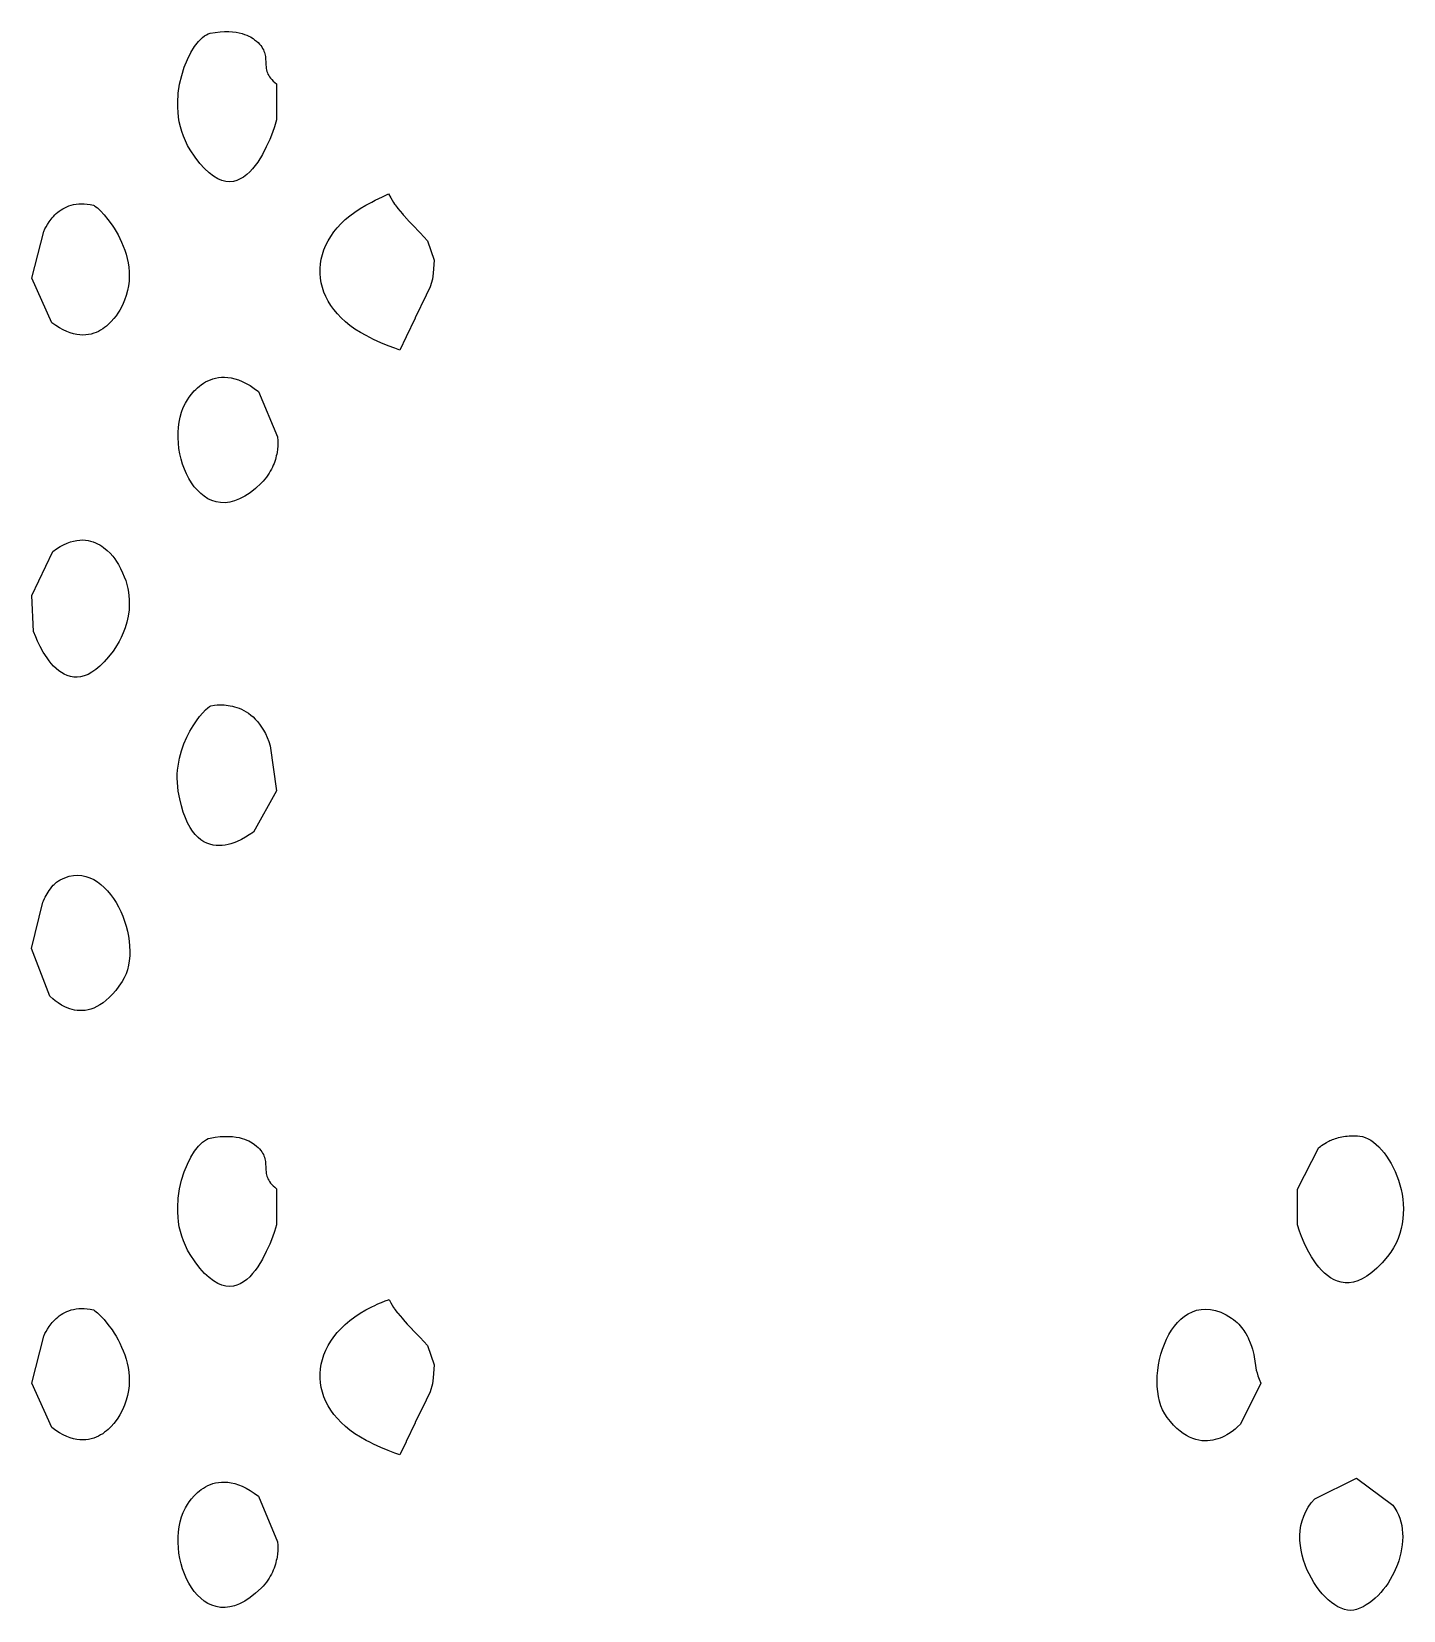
# Model space of a CAD drawing. Header units: millimetres. Extents: x 73 to 173, y -160 to -92.
# Drawn here: x 151.084 to 152.776, y -138.327 to -136.379 of the extents above; entities that cross this region are included whole.
import ezdxf

# ---------------------------------------------------------------- set-up
doc = ezdxf.new("R2010")
doc.units = ezdxf.units.MM
doc.layers.add('F.Silkscreen', color=41, linetype='CONTINUOUS', true_color=0xf2eda1)

msp = doc.modelspace()

# ---------------------------------------------------------------- linework, layer by layer
at = {"layer": 'F.Silkscreen', "linetype": 'CONTINUOUS'}
for p, q in [((151.289394, -136.391144), (151.294282, -136.386237)), ((151.294282, -136.386237), (151.296716, -136.384341)), ((151.296716, -136.384341), (151.299112, -136.382834)), ((151.299112, -136.382834), (151.301471, -136.381738)), ((151.301471, -136.381738), (151.303768, -136.381066)), ((151.303768, -136.381066), (151.310172, -136.379977)), ((151.310172, -136.379977), (151.316138, -136.379294)), ((151.316138, -136.379294), (151.321679, -136.378985)), ((151.321679, -136.378985), (151.326785, -136.378992)), ((151.326785, -136.378992), (151.331478, -136.37928)), ((151.331478, -136.37928), (151.33577, -136.37981)), ((151.33577, -136.37981), (151.339664, -136.380528)), ((151.339664, -136.380528), (151.343179, -136.381415)), ((151.343179, -136.381415), (151.346319, -136.382411)), ((151.346319, -136.382411), (151.349095, -136.383478)), ((151.349095, -136.383478), (151.351516, -136.384572)), ((151.351516, -136.384572), (151.353597, -136.385659)), ((151.353597, -136.385659), (151.356765, -136.38761)), ((151.275706, -136.413372), (151.27998, -136.404847)), ((151.27998, -136.404847), (151.284589, -136.397392)), ((151.284589, -136.397392), (151.289394, -136.391144)), ((151.356765, -136.38761), (151.358673, -136.388997)), ((151.358673, -136.388997), (151.360947, -136.390832)), ((151.360947, -136.390832), (151.362942, -136.392644)), ((151.362942, -136.392644), (151.364688, -136.394433)), ((151.364688, -136.394433), (151.366199, -136.396206)), ((151.366199, -136.396206), (151.367486, -136.397955)), ((151.367486, -136.397955), (151.368571, -136.399693)), ((151.368571, -136.399693), (151.369479, -136.401412)), ((151.369479, -136.401412), (151.370213, -136.403127)), ((151.370213, -136.403127), (151.370806, -136.40482)), ((151.370806, -136.40482), (151.371269, -136.4065)), ((151.371269, -136.4065), (151.371625, -136.408179)), ((151.268666, -136.433013), (151.271893, -136.422801)), ((151.271893, -136.422801), (151.275706, -136.413372)), ((151.371625, -136.408179), (151.371883, -136.409848)), ((151.371883, -136.409848), (151.372209, -136.41316)), ((151.372209, -136.41316), (151.37237, -136.416467)), ((151.37237, -136.416467), (151.372532, -136.419747)), ((151.372532, -136.419747), (151.372835, -136.423055)), ((151.372835, -136.423055), (151.373083, -136.424717)), ((151.373083, -136.424717), (151.373424, -136.426378)), ((151.373424, -136.426378), (151.373869, -136.42805)), ((151.264477, -136.455145), (151.26615, -136.443842)), ((151.26615, -136.443842), (151.268666, -136.433013)), ((151.373869, -136.42805), (151.374439, -136.429719)), ((151.374439, -136.429719), (151.375157, -136.431414)), ((151.375157, -136.431414), (151.376028, -136.433114)), ((151.376028, -136.433114), (151.37709, -136.434819)), ((151.37709, -136.434819), (151.378337, -136.436553)), ((151.378337, -136.436553), (151.379809, -136.438293)), ((151.379809, -136.438293), (151.381517, -136.440053)), ((151.381517, -136.440053), (151.383474, -136.441832)), ((151.383474, -136.441832), (151.385697, -136.443628)), ((151.385697, -136.443628), (151.385755, -136.488077)), ((151.263772, -136.466788), (151.264477, -136.455145)), ((151.263823, -136.472686), (151.263772, -136.466788)), ((151.264166, -136.478625), (151.263823, -136.472686)), ((151.264811, -136.484562), (151.264166, -136.478625)), ((151.265781, -136.490495), (151.264811, -136.484562)), ((151.267096, -136.496407), (151.265781, -136.490495)), ((151.268757, -136.502268), (151.267096, -136.496407)), ((151.270794, -136.508073), (151.268757, -136.502268)), ((151.380584, -136.503504), (151.377244, -136.511953)), ((151.383125, -136.496359), (151.380584, -136.503504)), ((151.385755, -136.488077), (151.383125, -136.496359)), ((151.273213, -136.513795), (151.270794, -136.508073)), ((151.276035, -136.519417), (151.273213, -136.513795)), ((151.279272, -136.524933), (151.276035, -136.519417)), ((151.373103, -136.521194), (151.368186, -136.530694)), ((151.377244, -136.511953), (151.373103, -136.521194)), ((151.285323, -136.533913), (151.279272, -136.524933)), ((151.291211, -136.541587), (151.285323, -136.533913)), ((151.296951, -136.548017), (151.291211, -136.541587)), ((151.362507, -136.539916), (151.359393, -136.544274)), ((151.368186, -136.530694), (151.362507, -136.539916)), ((151.302516, -136.553274), (151.296951, -136.548017)), ((151.307925, -136.557424), (151.302516, -136.553274)), ((151.313159, -136.560528), (151.307925, -136.557424)), ((151.318241, -136.562639), (151.313159, -136.560528)), ((151.323138, -136.563846), (151.318241, -136.562639)), ((151.336813, -136.562618), (151.332434, -136.563769)), ((151.341026, -136.560816), (151.336813, -136.562618)), ((151.34506, -136.558421), (151.341026, -136.560816)), ((151.348917, -136.555506), (151.34506, -136.558421)), ((151.352587, -136.552128), (151.348917, -136.555506)), ((151.356081, -136.548366), (151.352587, -136.552128)), ((151.359393, -136.544274), (151.356081, -136.548366)), ((151.32787, -136.564194), (151.323138, -136.563846)), ((151.332434, -136.563769), (151.32787, -136.564194)), ((151.516249, -136.582919), (151.523994, -136.579112)), ((151.523994, -136.579112), (151.526488, -136.58433)), ((151.115735, -136.602006), (151.117728, -136.600444)), ((151.117728, -136.600444), (151.119856, -136.598958)), ((151.119856, -136.598958), (151.122107, -136.597574)), ((151.122107, -136.597574), (151.124477, -136.596277)), ((151.124477, -136.596277), (151.12699, -136.595115)), ((151.12699, -136.595115), (151.129635, -136.594076)), ((151.129635, -136.594076), (151.132417, -136.593186)), ((151.132417, -136.593186), (151.135342, -136.59246)), ((151.135342, -136.59246), (151.138403, -136.591926)), ((151.138403, -136.591926), (151.141618, -136.591571)), ((151.141618, -136.591571), (151.144963, -136.59143)), ((151.144963, -136.59143), (151.148468, -136.591508)), ((151.148468, -136.591508), (151.152129, -136.591825)), ((151.152129, -136.591825), (151.155935, -136.592394)), ((151.155935, -136.592394), (151.1599, -136.593236)), ((151.1599, -136.593236), (151.160666, -136.593555)), ((151.160666, -136.593555), (151.161726, -136.594232)), ((151.161726, -136.594232), (151.164655, -136.596602)), ((151.164655, -136.596602), (151.168446, -136.600233)), ((151.168446, -136.600233), (151.17289, -136.605055)), ((151.476073, -136.606255), (151.482167, -136.60168)), ((151.482167, -136.60168), (151.488739, -136.597317)), ((151.488739, -136.597317), (151.495763, -136.593186)), ((151.495763, -136.593186), (151.503273, -136.589291)), ((151.503273, -136.589291), (151.507523, -136.587208)), ((151.507523, -136.587208), (151.516249, -136.582919)), ((151.526488, -136.58433), (151.529907, -136.590022)), ((151.529907, -136.590022), (151.531371, -136.592006)), ((151.531371, -136.592006), (151.531842, -136.59263)), ((151.531842, -136.59263), (151.534593, -136.596191)), ((151.534593, -136.596191), (151.535315, -136.597095)), ((151.535315, -136.597095), (151.540939, -136.603913)), ((151.100043, -136.622373), (151.101322, -136.619879)), ((151.101322, -136.619879), (151.102977, -136.616972)), ((151.102977, -136.616972), (151.105042, -136.613773)), ((151.105042, -136.613773), (151.107535, -136.610411)), ((151.107535, -136.610411), (151.108941, -136.608699)), ((151.108941, -136.608699), (151.110468, -136.606982)), ((151.110468, -136.606982), (151.112107, -136.605283)), ((151.112107, -136.605283), (151.113861, -136.60363)), ((151.113861, -136.60363), (151.115735, -136.602006)), ((151.17289, -136.605055), (151.177737, -136.610967)), ((151.177737, -136.610967), (151.182775, -136.617881)), ((151.182775, -136.617881), (151.185282, -136.62168)), ((151.456352, -136.626282), (151.460576, -136.621044)), ((151.460576, -136.621044), (151.46527, -136.615945)), ((151.46527, -136.615945), (151.470432, -136.611011)), ((151.470432, -136.611011), (151.476073, -136.606255)), ((151.540939, -136.603913), (151.541807, -136.604925)), ((151.541807, -136.604925), (151.547061, -136.610824)), ((151.547061, -136.610824), (151.547741, -136.611564)), ((151.547741, -136.611564), (151.552877, -136.616998)), ((151.552877, -136.616998), (151.553261, -136.617399)), ((151.553261, -136.617399), (151.562844, -136.627242)), ((151.083803, -136.683448), (151.098564, -136.625658)), ((151.098564, -136.625658), (151.100043, -136.622373)), ((151.185282, -136.62168), (151.187757, -136.625708)), ((151.187757, -136.625708), (151.190158, -136.629929)), ((151.190158, -136.629929), (151.192462, -136.634363)), ((151.192462, -136.634363), (151.194641, -136.638973)), ((151.194641, -136.638973), (151.196647, -136.643749)), ((151.446479, -136.64272), (151.449299, -136.637133)), ((151.449299, -136.637133), (151.452593, -136.631658)), ((151.452593, -136.631658), (151.456352, -136.626282)), ((151.562844, -136.627242), (151.572062, -136.637261)), ((151.572062, -136.637261), (151.580223, -136.661097)), ((151.196647, -136.643749), (151.198481, -136.648694)), ((151.198481, -136.648694), (151.200103, -136.653787)), ((151.200103, -136.653787), (151.201487, -136.65902)), ((151.201487, -136.65902), (151.202586, -136.664388)), ((151.439903, -136.665677), (151.440846, -136.659877)), ((151.440846, -136.659877), (151.442253, -136.654103)), ((151.442253, -136.654103), (151.444131, -136.648374)), ((151.444131, -136.648374), (151.446479, -136.64272)), ((151.202586, -136.664388), (151.20339, -136.66986)), ((151.20339, -136.66986), (151.203866, -136.675445)), ((151.203866, -136.675445), (151.203988, -136.681119)), ((151.439436, -136.671511), (151.439903, -136.665677)), ((151.43944, -136.677347), (151.439436, -136.671511)), ((151.439908, -136.683164), (151.43944, -136.677347)), ((151.57888, -136.677031), (151.578053, -136.684398)), ((151.580223, -136.661097), (151.57888, -136.677031)), ((151.108634, -136.738314), (151.083803, -136.683448)), ((151.201904, -136.698621), (151.200306, -136.70456)), ((151.20303, -136.69272), (151.201904, -136.698621)), ((151.20372, -136.686891), (151.20303, -136.69272)), ((151.203988, -136.681119), (151.20372, -136.686891)), ((151.44086, -136.688936), (151.439908, -136.683164)), ((151.442281, -136.694674), (151.44086, -136.688936)), ((151.444164, -136.700359), (151.442281, -136.694674)), ((151.575305, -136.694022), (151.570385, -136.704349)), ((151.578053, -136.684398), (151.575305, -136.694022)), ((151.195571, -136.716562), (151.19237, -136.722592)), ((151.198194, -136.710545), (151.195571, -136.716562)), ((151.200306, -136.70456), (151.198194, -136.710545)), ((151.446528, -136.705949), (151.444164, -136.700359)), ((151.449356, -136.711454), (151.446528, -136.705949)), ((151.452666, -136.716848), (151.449356, -136.711454)), ((151.45645, -136.722112), (151.452666, -136.716848)), ((151.570385, -136.704349), (151.556759, -136.73222)), ((151.181896, -136.736792), (151.178071, -136.74055)), ((151.185151, -136.733076), (151.181896, -136.736792)), ((151.187831, -136.729617), (151.185151, -136.733076)), ((151.18992, -136.726578), (151.187831, -136.729617)), ((151.19237, -136.722592), (151.18992, -136.726578)), ((151.460705, -136.727238), (151.45645, -136.722112)), ((151.465428, -136.732214), (151.460705, -136.727238)), ((151.470623, -136.737005), (151.465428, -136.732214)), ((151.4763, -136.741616), (151.470623, -136.737005)), ((151.556548, -136.732659), (151.545659, -136.755442)), ((151.556759, -136.73222), (151.556548, -136.732659)), ((151.113429, -136.741753), (151.108634, -136.738314)), ((151.118089, -136.744698), (151.113429, -136.741753)), ((151.122614, -136.747174), (151.118089, -136.744698)), ((151.126996, -136.749207), (151.122614, -136.747174)), ((151.131234, -136.750811), (151.126996, -136.749207)), ((151.135342, -136.752014), (151.131234, -136.750811)), ((151.139306, -136.752843), (151.135342, -136.752014)), ((151.143133, -136.753321), (151.139306, -136.752843)), ((151.146822, -136.753478), (151.143133, -136.753321)), ((151.15037, -136.753328), (151.146822, -136.753478)), ((151.153772, -136.752904), (151.15037, -136.753328)), ((151.157036, -136.752223), (151.153772, -136.752904)), ((151.160165, -136.751311), (151.157036, -136.752223)), ((151.163152, -136.7502), (151.160165, -136.751311)), ((151.165985, -136.748905), (151.163152, -136.7502)), ((151.168685, -136.747447), (151.165985, -136.748905)), ((151.171246, -136.745867), (151.168685, -136.747447)), ((151.173663, -136.744171), (151.171246, -136.745867)), ((151.175931, -136.742393), (151.173663, -136.744171)), ((151.178071, -136.74055), (151.175931, -136.742393)), ((151.48245, -136.746011), (151.4763, -136.741616)), ((151.489075, -136.750197), (151.48245, -136.746011)), ((151.496169, -136.754133), (151.489075, -136.750197)), ((151.500833, -136.756518), (151.496169, -136.754133)), ((151.505451, -136.75877), (151.500833, -136.756518)), ((151.545594, -136.755577), (151.537902, -136.771955)), ((151.545659, -136.755442), (151.545594, -136.755577)), ((151.514498, -136.762901), (151.505451, -136.75877)), ((151.523267, -136.766569), (151.514498, -136.762901)), ((151.531706, -136.769794), (151.523267, -136.766569)), ((151.537902, -136.771955), (151.531706, -136.769794)), ((151.290473, -136.816562), (151.292871, -136.814707)), ((151.292871, -136.814707), (151.295431, -136.812955)), ((151.295431, -136.812955), (151.298137, -136.811319)), ((151.298137, -136.811319), (151.301018, -136.809831)), ((151.301018, -136.809831), (151.304047, -136.808525)), ((151.304047, -136.808525), (151.307237, -136.807418)), ((151.307237, -136.807418), (151.31059, -136.806538)), ((151.31059, -136.806538), (151.314101, -136.805899)), ((151.314101, -136.805899), (151.317774, -136.80554)), ((151.317774, -136.80554), (151.321614, -136.805498)), ((151.321614, -136.805498), (151.325608, -136.80578)), ((151.325608, -136.80578), (151.329777, -136.80642)), ((151.329777, -136.80642), (151.334106, -136.807449)), ((151.334106, -136.807449), (151.338595, -136.808876)), ((151.338595, -136.808876), (151.343253, -136.810743)), ((151.343253, -136.810743), (151.348074, -136.813062)), ((151.348074, -136.813062), (151.353066, -136.815884)), ((151.353066, -136.815884), (151.358227, -136.819213)), ((151.27334, -136.837535), (151.275863, -136.833254)), ((151.275863, -136.833254), (151.278038, -136.830024)), ((151.278038, -136.830024), (151.280821, -136.826351)), ((151.280821, -136.826351), (151.284218, -136.822432)), ((151.284218, -136.822432), (151.286143, -136.820447)), ((151.286143, -136.820447), (151.288228, -136.818477)), ((151.288228, -136.818477), (151.290473, -136.816562)), ((151.358227, -136.819213), (151.363551, -136.82307)), ((151.363551, -136.82307), (151.38682, -136.879165)), ((151.265502, -136.860748), (151.266782, -136.854557)), ((151.266782, -136.854557), (151.268512, -136.848593)), ((151.268512, -136.848593), (151.270697, -136.842903)), ((151.270697, -136.842903), (151.27334, -136.837535)), ((151.264178, -136.880203), (151.264202, -136.873616)), ((151.264202, -136.873616), (151.264648, -136.867115)), ((151.264648, -136.867115), (151.265502, -136.860748)), ((151.264557, -136.886828), (151.264178, -136.880203)), ((151.265318, -136.89346), (151.264557, -136.886828)), ((151.266456, -136.900022), (151.265318, -136.89346)), ((151.38682, -136.879165), (151.386989, -136.880585)), ((151.387139, -136.890553), (151.386833, -136.894205)), ((151.386989, -136.880585), (151.387133, -136.88227)), ((151.387133, -136.88227), (151.387245, -136.884529)), ((151.387258, -136.887306), (151.387139, -136.890553)), ((151.387245, -136.884529), (151.387258, -136.887306)), ((151.267976, -136.906485), (151.266456, -136.900022)), ((151.269842, -136.9128), (151.267976, -136.906485)), ((151.272065, -136.918928), (151.269842, -136.9128)), ((151.382624, -136.911772), (151.381663, -136.914189)), ((151.383483, -136.909387), (151.382624, -136.911772)), ((151.384229, -136.907042), (151.383483, -136.909387)), ((151.384871, -136.904747), (151.384229, -136.907042)), ((151.385427, -136.902508), (151.384871, -136.904747)), ((151.385884, -136.900322), (151.385427, -136.902508)), ((151.386272, -136.898205), (151.385884, -136.900322)), ((151.386833, -136.894205), (151.386272, -136.898205)), ((151.274614, -136.924808), (151.272065, -136.918928)), ((151.2775, -136.930399), (151.274614, -136.924808)), ((151.280716, -136.935666), (151.2775, -136.930399)), ((151.371188, -136.931441), (151.369086, -136.933867)), ((151.373137, -136.928992), (151.371188, -136.931441)), ((151.374906, -136.92652), (151.373137, -136.928992)), ((151.376534, -136.924039), (151.374906, -136.92652)), ((151.378016, -136.921562), (151.376534, -136.924039)), ((151.379363, -136.919098), (151.378016, -136.921562)), ((151.380581, -136.916631), (151.379363, -136.919098)), ((151.381663, -136.914189), (151.380581, -136.916631)), ((151.284222, -136.940549), (151.280716, -136.935666)), ((151.288029, -136.944994), (151.284222, -136.940549)), ((151.292129, -136.948983), (151.288029, -136.944994)), ((151.296495, -136.952439), (151.292129, -136.948983)), ((151.301141, -136.955325), (151.296495, -136.952439)), ((151.346608, -136.952392), (151.340201, -136.955724)), ((151.353179, -136.948067), (151.346608, -136.952392)), ((151.359917, -136.942709), (151.353179, -136.948067)), ((151.366813, -136.936272), (151.359917, -136.942709)), ((151.369086, -136.933867), (151.366813, -136.936272)), ((151.306035, -136.9576), (151.301141, -136.955325)), ((151.311172, -136.959212), (151.306035, -136.9576)), ((151.31656, -136.96011), (151.311172, -136.959212)), ((151.322153, -136.960274), (151.31656, -136.96011)), ((151.327968, -136.959619), (151.322153, -136.960274)), ((151.333996, -136.958114), (151.327968, -136.959619)), ((151.340201, -136.955724), (151.333996, -136.958114)), ((151.123077, -137.012123), (151.127313, -137.010215)), ((151.127313, -137.010215), (151.131401, -137.008717)), ((151.131401, -137.008717), (151.13537, -137.0076)), ((151.13537, -137.0076), (151.139206, -137.00685)), ((151.139206, -137.00685), (151.142889, -137.00642)), ((151.142889, -137.00642), (151.14646, -137.006307)), ((151.14646, -137.006307), (151.149882, -137.00649)), ((151.149882, -137.00649), (151.153179, -137.006946)), ((151.153179, -137.006946), (151.156339, -137.007631)), ((151.156339, -137.007631), (151.159368, -137.008546)), ((151.159368, -137.008546), (151.162255, -137.009646)), ((151.162255, -137.009646), (151.165001, -137.010927)), ((151.165001, -137.010927), (151.167624, -137.012351)), ((151.084002, -137.074726), (151.109609, -137.0205)), ((151.109609, -137.0205), (151.11423, -137.017227)), ((151.11423, -137.017227), (151.118728, -137.014445)), ((151.118728, -137.014445), (151.123077, -137.012123)), ((151.167624, -137.012351), (151.170109, -137.013902)), ((151.170109, -137.013902), (151.172436, -137.015565)), ((151.172436, -137.015565), (151.176723, -137.019092)), ((151.176723, -137.019092), (151.180436, -137.022753)), ((151.180436, -137.022753), (151.183598, -137.026368)), ((151.183598, -137.026368), (151.186202, -137.029737)), ((151.186202, -137.029737), (151.188236, -137.032686)), ((151.188236, -137.032686), (151.190615, -137.036557)), ((151.190615, -137.036557), (151.193397, -137.041635)), ((151.193397, -137.041635), (151.195807, -137.046653)), ((151.195807, -137.046653), (151.197878, -137.051606)), ((151.197878, -137.051606), (151.199614, -137.056492)), ((151.199614, -137.056492), (151.201042, -137.061304)), ((151.201042, -137.061304), (151.202173, -137.066036)), ((151.202173, -137.066036), (151.203027, -137.070693)), ((151.086043, -137.119326), (151.084002, -137.074726)), ((151.203027, -137.070693), (151.203619, -137.075247)), ((151.203619, -137.075247), (151.203965, -137.079721)), ((151.204093, -137.084081), (151.203727, -137.092488)), ((151.203965, -137.079721), (151.204093, -137.084081)), ((151.201042, -137.107833), (151.198985, -137.114693)), ((151.202667, -137.100419), (151.201042, -137.107833)), ((151.203727, -137.092488), (151.202667, -137.100419)), ((151.088605, -137.125878), (151.086043, -137.119326)), ((151.091008, -137.131353), (151.088605, -137.125878)), ((151.19412, -137.126573), (151.191595, -137.131507)), ((151.19663, -137.12096), (151.19412, -137.126573)), ((151.198985, -137.114693), (151.19663, -137.12096)), ((151.094143, -137.137758), (151.091008, -137.131353)), ((151.097992, -137.14471), (151.094143, -137.137758)), ((151.102558, -137.151814), (151.097992, -137.14471)), ((151.184, -137.143476), (151.178496, -137.150606)), ((151.187026, -137.13913), (151.184, -137.143476)), ((151.191595, -137.131507), (151.187026, -137.13913)), ((151.105104, -137.155288), (151.102558, -137.151814)), ((151.107817, -137.158655), (151.105104, -137.155288)), ((151.110696, -137.161854), (151.107817, -137.158655)), ((151.113754, -137.164847), (151.110696, -137.161854)), ((151.116964, -137.167572), (151.113754, -137.164847)), ((151.162834, -137.166184), (151.157898, -137.169596)), ((151.167913, -137.161911), (151.162834, -137.166184)), ((151.173132, -137.156737), (151.167913, -137.161911)), ((151.178496, -137.150606), (151.173132, -137.156737)), ((151.12035, -137.169995), (151.116964, -137.167572)), ((151.123891, -137.172048), (151.12035, -137.169995)), ((151.127601, -137.173698), (151.123891, -137.172048)), ((151.131465, -137.174887), (151.127601, -137.173698)), ((151.135487, -137.17557), (151.131465, -137.174887)), ((151.139669, -137.175696), (151.135487, -137.17557)), ((151.143996, -137.175201), (151.139669, -137.175696)), ((151.148486, -137.174057), (151.143996, -137.175201)), ((151.153122, -137.172209), (151.148486, -137.174057)), ((151.157898, -137.169596), (151.153122, -137.172209)), ((151.286895, -137.229503), (151.290854, -137.224196)), ((151.290854, -137.224196), (151.294607, -137.219705)), ((151.294607, -137.219705), (151.297992, -137.216078)), ((151.297992, -137.216078), (151.300904, -137.213369)), ((151.300904, -137.213369), (151.303196, -137.21163)), ((151.303196, -137.21163), (151.304738, -137.210898)), ((151.304738, -137.210898), (151.309085, -137.210224)), ((151.309085, -137.210224), (151.31243, -137.2099)), ((151.31243, -137.2099), (151.316412, -137.209743)), ((151.316412, -137.209743), (151.320946, -137.209841)), ((151.320946, -137.209841), (151.325923, -137.210327)), ((151.325923, -137.210327), (151.328539, -137.210744)), ((151.328539, -137.210744), (151.33124, -137.211298)), ((151.33124, -137.211298), (151.333996, -137.211999)), ((151.333996, -137.211999), (151.336803, -137.212866)), ((151.336803, -137.212866), (151.339634, -137.213918)), ((151.339634, -137.213918), (151.342501, -137.215145)), ((151.342501, -137.215145), (151.345365, -137.216581)), ((151.345365, -137.216581), (151.348235, -137.218243)), ((151.348235, -137.218243), (151.351095, -137.220132)), ((151.351095, -137.220132), (151.353918, -137.222272)), ((151.353918, -137.222272), (151.356709, -137.22467)), ((151.356709, -137.22467), (151.359437, -137.22734)), ((151.27503, -137.249803), (151.27884, -137.242362)), ((151.27884, -137.242362), (151.282843, -137.23558)), ((151.282843, -137.23558), (151.286895, -137.229503)), ((151.359437, -137.22734), (151.362111, -137.230299)), ((151.362111, -137.230299), (151.3647, -137.233549)), ((151.3647, -137.233549), (151.367201, -137.237122)), ((151.367201, -137.237122), (151.369598, -137.241036)), ((151.369598, -137.241036), (151.371876, -137.245282)), ((151.26845, -137.26648), (151.271518, -137.257863)), ((151.271518, -137.257863), (151.27503, -137.249803)), ((151.371876, -137.245282), (151.374031, -137.249891)), ((151.374031, -137.249891), (151.376057, -137.254867)), ((151.376057, -137.254867), (151.377909, -137.260219)), ((151.377909, -137.260219), (151.385599, -137.315623)), ((151.264212, -137.28519), (151.265006, -137.280341)), ((151.265006, -137.280341), (151.265983, -137.275605)), ((151.265983, -137.275605), (151.26845, -137.26648)), ((151.263202, -137.300331), (151.26329, -137.295188)), ((151.263352, -137.305549), (151.263202, -137.300331)), ((151.26329, -137.295188), (151.263636, -137.290143)), ((151.263636, -137.290143), (151.264212, -137.28519)), ((151.263791, -137.310839), (151.263352, -137.305549)), ((151.264516, -137.316201), (151.263791, -137.310839)), ((151.266321, -137.325762), (151.264516, -137.316201)), ((151.385599, -137.315623), (151.357129, -137.366639)), ((151.268385, -137.334423), (151.266321, -137.325762)), ((151.270709, -137.342237), (151.268385, -137.334423)), ((151.273269, -137.349232), (151.270709, -137.342237)), ((151.276054, -137.35546), (151.273269, -137.349232)), ((151.27902, -137.360939), (151.276054, -137.35546)), ((151.282162, -137.365712), (151.27902, -137.360939)), ((151.285455, -137.36984), (151.282162, -137.365712)), ((151.288897, -137.373331), (151.285455, -137.36984)), ((151.292432, -137.376232), (151.288897, -137.373331)), ((151.296071, -137.37858), (151.292432, -137.376232)), ((151.299774, -137.380414), (151.296071, -137.37858)), ((151.303537, -137.381777), (151.299774, -137.380414)), ((151.32951, -137.381066), (151.325971, -137.381993)), ((151.332921, -137.379952), (151.32951, -137.381066)), ((151.336208, -137.378694), (151.332921, -137.379952)), ((151.342294, -137.375917), (151.336208, -137.378694)), ((151.347585, -137.373015), (151.342294, -137.375917)), ((151.351939, -137.370309), (151.347585, -137.373015)), ((151.357129, -137.366639), (151.351939, -137.370309)), ((151.307322, -137.382686), (151.303537, -137.381777)), ((151.311115, -137.383202), (151.307322, -137.382686)), ((151.314894, -137.383362), (151.311115, -137.383202)), ((151.318652, -137.383186), (151.314894, -137.383362)), ((151.322345, -137.38271), (151.318652, -137.383186)), ((151.325971, -137.381993), (151.322345, -137.38271)), ((151.135225, -137.420295), (151.140484, -137.420011)), ((151.140484, -137.420011), (151.145611, -137.420419)), ((151.103831, -137.440896), (151.105257, -137.438741)), ((151.105257, -137.438741), (151.106813, -137.436575)), ((151.106813, -137.436575), (151.108498, -137.434445)), ((151.108498, -137.434445), (151.110318, -137.432386)), ((151.110318, -137.432386), (151.111278, -137.431389)), ((151.111278, -137.431389), (151.112269, -137.430426)), ((151.112269, -137.430426), (151.113282, -137.429499)), ((151.113282, -137.429499), (151.11433, -137.428615)), ((151.11433, -137.428615), (151.115421, -137.427776)), ((151.115421, -137.427776), (151.116543, -137.426993)), ((151.116543, -137.426993), (151.117686, -137.426266)), ((151.117686, -137.426266), (151.118857, -137.425598)), ((151.118857, -137.425598), (151.124413, -137.423052)), ((151.124413, -137.423052), (151.129865, -137.421293)), ((151.129865, -137.421293), (151.135225, -137.420295)), ((151.145611, -137.420419), (151.15062, -137.421456)), ((151.15062, -137.421456), (151.155481, -137.423115)), ((151.155481, -137.423115), (151.160183, -137.425335)), ((151.160183, -137.425335), (151.16473, -137.428089)), ((151.16473, -137.428089), (151.169079, -137.431336)), ((151.169079, -137.431336), (151.173238, -137.43504)), ((151.173238, -137.43504), (151.1772, -137.439156)), ((151.1772, -137.439156), (151.180945, -137.443654)), ((151.083517, -137.510557), (151.097537, -137.453054)), ((151.097537, -137.453054), (151.09824, -137.451418)), ((151.09824, -137.451418), (151.099528, -137.448634)), ((151.099528, -137.448634), (151.100397, -137.446913)), ((151.100397, -137.446913), (151.1014, -137.445017)), ((151.1014, -137.445017), (151.102547, -137.443006)), ((151.102547, -137.443006), (151.103831, -137.440896)), ((151.180945, -137.443654), (151.184462, -137.448496)), ((151.184462, -137.448496), (151.18774, -137.453641)), ((151.18774, -137.453641), (151.190763, -137.459054)), ((151.190763, -137.459054), (151.193519, -137.464696)), ((151.193519, -137.464696), (151.196016, -137.470529)), ((151.196016, -137.470529), (151.198214, -137.476513)), ((151.198214, -137.476513), (151.200115, -137.482618)), ((151.200115, -137.482618), (151.201709, -137.488785)), ((151.201709, -137.488785), (151.202965, -137.495015)), ((151.202965, -137.495015), (151.203902, -137.501233)), ((151.106104, -137.569024), (151.083517, -137.510557)), ((151.203902, -137.501233), (151.204472, -137.507423)), ((151.204472, -137.507423), (151.204705, -137.513531)), ((151.204705, -137.513531), (151.204556, -137.519533)), ((151.201758, -137.5365), (151.200007, -137.541687)), ((151.203095, -137.53106), (151.201758, -137.5365)), ((151.204024, -137.525395), (151.203095, -137.53106)), ((151.204556, -137.519533), (151.204024, -137.525395)), ((151.195194, -137.551105), (151.191215, -137.556899)), ((151.197825, -137.546567), (151.195194, -137.551105)), ((151.200007, -137.541687), (151.197825, -137.546567)), ((151.109657, -137.572404), (151.106104, -137.569024)), ((151.112578, -137.574867), (151.109657, -137.572404)), ((151.116202, -137.577554), (151.112578, -137.574867)), ((151.175484, -137.574311), (151.171633, -137.577361)), ((151.179372, -137.570768), (151.175484, -137.574311)), ((151.183299, -137.566698), (151.179372, -137.570768)), ((151.187254, -137.562086), (151.183299, -137.566698)), ((151.191215, -137.556899), (151.187254, -137.562086)), ((151.120467, -137.580259), (151.116202, -137.577554)), ((151.12533, -137.582778), (151.120467, -137.580259)), ((151.130738, -137.584887), (151.12533, -137.582778)), ((151.133619, -137.585732), (151.130738, -137.584887)), ((151.136624, -137.586398), (151.133619, -137.585732)), ((151.139743, -137.586848), (151.136624, -137.586398)), ((151.142957, -137.587069), (151.139743, -137.586848)), ((151.146269, -137.587045), (151.142957, -137.587069)), ((151.14967, -137.58672), (151.146269, -137.587045)), ((151.153166, -137.58609), (151.14967, -137.58672)), ((151.156731, -137.585128), (151.153166, -137.58609)), ((151.160371, -137.583793), (151.156731, -137.585128)), ((151.164066, -137.582076), (151.160371, -137.583793)), ((151.167823, -137.579937), (151.164066, -137.582076)), ((151.171633, -137.577361), (151.167823, -137.579937)), ((151.289392, -137.754307), (151.29428, -137.749409)), ((151.29428, -137.749409), (151.296714, -137.747511)), ((151.296714, -137.747511), (151.299112, -137.746008)), ((151.299112, -137.746008), (151.301471, -137.744912)), ((151.301471, -137.744912), (151.303768, -137.744243)), ((151.303768, -137.744243), (151.310172, -137.743155)), ((151.310172, -137.743155), (151.316138, -137.74247)), ((151.316138, -137.74247), (151.321679, -137.742161)), ((151.321679, -137.742161), (151.326785, -137.742168)), ((151.326785, -137.742168), (151.331478, -137.742458)), ((151.331478, -137.742458), (151.33577, -137.742988)), ((151.33577, -137.742988), (151.339664, -137.743713)), ((151.339664, -137.743713), (151.343179, -137.744597)), ((151.343179, -137.744597), (151.346319, -137.7456)), ((151.346319, -137.7456), (151.349095, -137.746667)), ((151.349095, -137.746667), (151.351516, -137.747769)), ((151.351516, -137.747769), (151.353597, -137.748845)), ((151.353597, -137.748845), (151.356765, -137.750817)), ((151.356765, -137.750817), (151.358673, -137.752224)), ((152.676637, -137.752264), (152.678695, -137.750935)), ((152.678695, -137.750935), (152.681064, -137.749555)), ((152.681064, -137.749555), (152.683749, -137.74815)), ((152.683749, -137.74815), (152.685218, -137.747466)), ((152.685218, -137.747466), (152.686756, -137.746769)), ((152.686756, -137.746769), (152.688383, -137.746108)), ((152.688383, -137.746108), (152.69008, -137.745465)), ((152.69008, -137.745465), (152.691861, -137.744847)), ((152.691861, -137.744847), (152.693719, -137.744267)), ((152.693719, -137.744267), (152.695654, -137.743724)), ((152.695654, -137.743724), (152.697667, -137.743227)), ((152.697667, -137.743227), (152.699765, -137.742767)), ((152.699765, -137.742767), (152.701925, -137.742379)), ((152.701925, -137.742379), (152.70417, -137.742046)), ((152.70417, -137.742046), (152.706494, -137.741774)), ((152.706494, -137.741774), (152.708894, -137.741583)), ((152.708894, -137.741583), (152.711373, -137.741464)), ((152.711373, -137.741464), (152.713934, -137.741422)), ((152.713934, -137.741422), (152.716558, -137.741474)), ((152.716558, -137.741474), (152.719264, -137.741613)), ((152.719264, -137.741613), (152.722051, -137.741857)), ((152.722051, -137.741857), (152.725413, -137.742448)), ((152.725413, -137.742448), (152.728811, -137.743518)), ((152.728811, -137.743518), (152.732222, -137.745032)), ((152.732222, -137.745032), (152.735641, -137.746978)), ((152.735641, -137.746978), (152.739032, -137.749338)), ((152.739032, -137.749338), (152.742384, -137.752093)), ((151.275697, -137.776545), (151.27997, -137.768024)), ((151.27997, -137.768024), (151.284583, -137.760574)), ((151.284583, -137.760574), (151.289392, -137.754307)), ((151.358673, -137.752224), (151.360947, -137.754057)), ((151.360947, -137.754057), (151.362942, -137.755867)), ((151.362942, -137.755867), (151.364688, -137.757653)), ((151.364688, -137.757653), (151.366199, -137.759412)), ((151.366199, -137.759412), (151.367486, -137.761166)), ((151.367486, -137.761166), (151.368571, -137.762905)), ((151.368571, -137.762905), (151.369479, -137.764617)), ((151.369479, -137.764617), (151.370213, -137.76632)), ((151.370213, -137.76632), (151.370806, -137.768014)), ((151.370806, -137.768014), (151.371269, -137.769695)), ((151.371269, -137.769695), (151.371625, -137.771367)), ((152.645177, -137.807476), (152.671659, -137.756076)), ((152.671659, -137.756076), (152.673501, -137.754559)), ((152.673501, -137.754559), (152.674912, -137.75349)), ((152.674912, -137.75349), (152.676637, -137.752264)), ((152.742384, -137.752093), (152.745674, -137.755203)), ((152.745674, -137.755203), (152.748895, -137.758659)), ((152.748895, -137.758659), (152.752014, -137.762456)), ((152.752014, -137.762456), (152.755034, -137.766552)), ((152.755034, -137.766552), (152.757914, -137.770923)), ((151.268638, -137.796188), (151.27187, -137.785978)), ((151.27187, -137.785978), (151.275697, -137.776545)), ((151.371625, -137.771367), (151.371883, -137.773039)), ((151.371883, -137.773039), (151.372209, -137.776342)), ((151.372209, -137.776342), (151.37237, -137.779644)), ((151.37237, -137.779644), (151.372532, -137.782934)), ((151.372532, -137.782934), (151.372835, -137.78623)), ((151.372835, -137.78623), (151.373083, -137.787888)), ((151.373083, -137.787888), (151.373424, -137.789555)), ((151.373424, -137.789555), (151.373869, -137.791225)), ((152.757914, -137.770923), (152.760645, -137.775561)), ((152.760645, -137.775561), (152.763218, -137.780438)), ((152.763218, -137.780438), (152.765601, -137.785533)), ((152.765601, -137.785533), (152.767782, -137.790831)), ((151.264454, -137.81832), (151.266131, -137.807007)), ((151.266131, -137.807007), (151.268638, -137.796188)), ((151.373869, -137.791225), (151.374439, -137.792894)), ((151.374439, -137.792894), (151.375157, -137.794588)), ((151.375157, -137.794588), (151.376028, -137.796287)), ((151.376028, -137.796287), (151.37709, -137.797998)), ((151.37709, -137.797998), (151.378337, -137.799724)), ((151.378337, -137.799724), (151.379809, -137.801471)), ((151.379809, -137.801471), (151.381517, -137.803228)), ((151.381517, -137.803228), (151.383474, -137.805009)), ((151.383474, -137.805009), (151.385697, -137.806801)), ((151.385697, -137.806801), (151.385755, -137.851248)), ((152.645081, -137.851248), (152.645177, -137.807476)), ((152.767782, -137.790831), (152.769734, -137.796298)), ((152.769734, -137.796298), (152.771459, -137.801925)), ((152.771459, -137.801925), (152.772912, -137.807685)), ((152.772912, -137.807685), (152.774095, -137.81356)), ((151.263749, -137.829963), (151.264454, -137.81832)), ((152.774095, -137.81356), (152.774988, -137.819527)), ((152.774988, -137.819527), (152.77557, -137.825558)), ((152.77557, -137.825558), (152.775816, -137.831643)), ((151.263809, -137.835868), (151.263749, -137.829963)), ((151.264144, -137.841795), (151.263809, -137.835868)), ((151.264796, -137.847728), (151.264144, -137.841795)), ((151.26577, -137.853673), (151.264796, -137.847728)), ((152.775245, -137.843879), (152.774387, -137.849986)), ((152.775714, -137.837762), (152.775245, -137.843879)), ((152.775816, -137.831643), (152.775714, -137.837762)), ((151.267079, -137.859587), (151.26577, -137.853673)), ((151.26875, -137.865447), (151.267079, -137.859587)), ((151.270776, -137.871251), (151.26875, -137.865447)), ((151.380584, -137.866682), (151.377244, -137.875144)), ((151.383125, -137.859535), (151.380584, -137.866682)), ((151.385755, -137.851248), (151.383125, -137.859535)), ((152.647714, -137.859135), (152.645081, -137.851248)), ((152.65022, -137.86577), (152.647714, -137.859135)), ((152.653523, -137.873572), (152.65022, -137.86577)), ((152.769331, -137.868002), (152.766756, -137.873846)), ((152.77145, -137.862074), (152.769331, -137.868002)), ((152.773134, -137.856057), (152.77145, -137.862074)), ((152.774387, -137.849986), (152.773134, -137.856057)), ((151.273203, -137.876973), (151.270776, -137.871251)), ((151.276027, -137.882597), (151.273203, -137.876973)), ((151.279272, -137.888112), (151.276027, -137.882597)), ((151.373103, -137.884378), (151.368186, -137.893874)), ((151.377244, -137.875144), (151.373103, -137.884378)), ((152.657627, -137.882096), (152.653523, -137.873572)), ((152.662537, -137.890861), (152.657627, -137.882096)), ((152.76014, -137.88513), (152.756083, -137.890538)), ((152.763689, -137.879557), (152.76014, -137.88513)), ((152.766756, -137.873846), (152.763689, -137.879557)), ((151.285323, -137.897103), (151.279272, -137.888112)), ((151.291211, -137.904772), (151.285323, -137.897103)), ((151.296951, -137.911203), (151.291211, -137.904772)), ((151.362507, -137.90311), (151.359393, -137.907472)), ((151.368186, -137.893874), (151.362507, -137.90311)), ((152.668247, -137.899418), (152.662537, -137.890861)), ((152.671403, -137.903468), (152.668247, -137.899418)), ((152.674761, -137.907301), (152.671403, -137.903468)), ((152.743063, -137.904714), (152.736861, -137.910122)), ((152.74947, -137.898198), (152.743063, -137.904714)), ((152.756083, -137.890538), (152.74947, -137.898198)), ((151.302516, -137.916465), (151.296951, -137.911203)), ((151.307925, -137.920612), (151.302516, -137.916465)), ((151.313159, -137.923716), (151.307925, -137.920612)), ((151.318241, -137.925832), (151.313159, -137.923716)), ((151.323138, -137.927041), (151.318241, -137.925832)), ((151.336813, -137.925815), (151.332434, -137.926963)), ((151.341026, -137.924007), (151.336813, -137.925815)), ((151.34506, -137.921616), (151.341026, -137.924007)), ((151.348917, -137.918702), (151.34506, -137.921616)), ((151.352587, -137.915328), (151.348917, -137.918702)), ((151.356081, -137.911561), (151.352587, -137.915328)), ((151.359393, -137.907472), (151.356081, -137.911561)), ((152.678328, -137.910839), (152.674761, -137.907301)), ((152.682088, -137.914042), (152.678328, -137.910839)), ((152.686049, -137.916844), (152.682088, -137.914042)), ((152.690216, -137.919183), (152.686049, -137.916844)), ((152.694584, -137.921016), (152.690216, -137.919183)), ((152.699162, -137.922265), (152.694584, -137.921016)), ((152.703935, -137.922886), (152.699162, -137.922265)), ((152.708912, -137.922823), (152.703935, -137.922886)), ((152.714095, -137.922013), (152.708912, -137.922823)), ((152.719482, -137.920393), (152.714095, -137.922013)), ((152.725073, -137.917911), (152.719482, -137.920393)), ((152.730859, -137.914506), (152.725073, -137.917911)), ((152.736861, -137.910122), (152.730859, -137.914506)), ((151.32787, -137.927399), (151.323138, -137.927041)), ((151.332434, -137.926963), (151.32787, -137.927399)), ((151.515337, -137.947007), (151.519747, -137.945281)), ((151.519747, -137.945281), (151.523712, -137.943831)), ((151.523712, -137.943831), (151.524579, -137.943513)), ((151.524579, -137.943513), (151.526495, -137.947521)), ((151.113861, -137.9668), (151.115735, -137.965178)), ((151.115735, -137.965178), (151.117728, -137.963624)), ((151.117728, -137.963624), (151.119856, -137.962142)), ((151.119856, -137.962142), (151.122107, -137.960748)), ((151.122107, -137.960748), (151.124477, -137.959459)), ((151.124477, -137.959459), (151.12699, -137.958286)), ((151.12699, -137.958286), (151.129635, -137.957249)), ((151.129635, -137.957249), (151.132417, -137.956367)), ((151.132417, -137.956367), (151.135342, -137.955642)), ((151.135342, -137.955642), (151.138403, -137.955102)), ((151.138403, -137.955102), (151.141618, -137.954739)), ((151.141618, -137.954739), (151.144963, -137.954606)), ((151.144963, -137.954606), (151.148468, -137.95469)), ((151.148468, -137.95469), (151.152129, -137.955)), ((151.152129, -137.955), (151.155935, -137.955575)), ((151.155935, -137.955575), (151.1599, -137.956412)), ((151.1599, -137.956412), (151.160666, -137.956735)), ((151.160666, -137.956735), (151.161726, -137.957409)), ((151.161726, -137.957409), (151.164655, -137.959778)), ((151.164655, -137.959778), (151.168446, -137.963416)), ((151.168446, -137.963416), (151.17289, -137.968231)), ((151.476073, -137.96942), (151.482167, -137.964856)), ((151.482167, -137.964856), (151.488739, -137.960491)), ((151.488739, -137.960491), (151.495763, -137.956367)), ((151.495763, -137.956367), (151.503273, -137.952468)), ((151.503273, -137.952468), (151.506841, -137.950758)), ((151.506841, -137.950758), (151.509996, -137.949309)), ((151.509996, -137.949309), (151.512814, -137.948068)), ((151.512814, -137.948068), (151.515337, -137.947007)), ((151.526495, -137.947521), (151.5299, -137.953189)), ((151.5299, -137.953189), (151.531368, -137.955179)), ((151.531368, -137.955179), (151.531823, -137.955781)), ((151.531823, -137.955781), (151.534611, -137.959398)), ((151.534611, -137.959398), (151.535287, -137.960246)), ((151.535287, -137.960246), (151.540908, -137.967065)), ((152.501358, -137.96764), (152.505787, -137.964025)), ((152.505787, -137.964025), (152.510481, -137.960961)), ((152.510481, -137.960961), (152.515439, -137.958511)), ((152.515439, -137.958511), (152.520653, -137.956716)), ((152.520653, -137.956716), (152.526135, -137.95562)), ((152.526135, -137.95562), (152.531839, -137.955284)), ((152.531839, -137.955284), (152.537791, -137.955733)), ((152.537791, -137.955733), (152.543979, -137.957032)), ((152.543979, -137.957032), (152.550384, -137.959228)), ((152.550384, -137.959228), (152.556994, -137.962353)), ((152.556994, -137.962353), (152.563822, -137.966494)), ((151.100043, -137.98555), (151.101322, -137.983055)), ((151.101322, -137.983055), (151.102977, -137.98015)), ((151.102977, -137.98015), (151.105042, -137.976954)), ((151.105042, -137.976954), (151.107535, -137.973585)), ((151.107535, -137.973585), (151.108941, -137.97187)), ((151.108941, -137.97187), (151.110468, -137.970159)), ((151.110468, -137.970159), (151.112107, -137.968461)), ((151.112107, -137.968461), (151.113861, -137.9668)), ((151.17289, -137.968231), (151.177737, -137.974133)), ((151.177737, -137.974133), (151.182775, -137.981054)), ((151.182775, -137.981054), (151.185282, -137.984859)), ((151.185282, -137.984859), (151.187757, -137.988885)), ((151.456352, -137.989463), (151.460576, -137.984215)), ((151.460576, -137.984215), (151.46527, -137.979128)), ((151.46527, -137.979128), (151.470432, -137.974183)), ((151.470432, -137.974183), (151.476073, -137.96942)), ((151.540908, -137.967065), (151.541794, -137.968099)), ((151.541794, -137.968099), (151.547014, -137.973964)), ((151.547014, -137.973964), (151.547755, -137.974772)), ((151.547755, -137.974772), (151.552891, -137.980205)), ((151.552891, -137.980205), (151.553164, -137.980489)), ((151.553164, -137.980489), (151.562774, -137.990363)), ((152.486545, -137.986778), (152.489802, -137.981401)), ((152.489802, -137.981401), (152.493357, -137.976377)), ((152.493357, -137.976377), (152.497218, -137.971775)), ((152.497218, -137.971775), (152.501358, -137.96764)), ((152.563822, -137.966494), (152.566273, -137.968242)), ((152.566273, -137.968242), (152.568568, -137.970089)), ((152.568568, -137.970089), (152.570696, -137.972008)), ((152.570696, -137.972008), (152.572659, -137.973978)), ((152.572659, -137.973978), (152.574472, -137.975964)), ((152.574472, -137.975964), (152.576129, -137.977947)), ((152.576129, -137.977947), (152.577638, -137.979894)), ((152.577638, -137.979894), (152.578993, -137.981804)), ((152.578993, -137.981804), (152.5802, -137.983623)), ((152.5802, -137.983623), (152.581281, -137.985346)), ((151.083803, -138.046625), (151.098564, -137.988839)), ((151.098564, -137.988839), (151.100043, -137.98555)), ((151.187757, -137.988885), (151.190158, -137.993108)), ((151.190158, -137.993108), (151.192462, -137.997536)), ((151.192462, -137.997536), (151.194641, -138.002148)), ((151.194641, -138.002148), (151.196647, -138.006929)), ((151.446479, -138.005897), (151.449299, -138.000313)), ((151.449299, -138.000313), (151.452593, -137.994831)), ((151.452593, -137.994831), (151.456352, -137.989463)), ((151.562774, -137.990363), (151.572021, -138.000374)), ((151.572021, -138.000374), (151.580224, -138.024262)), ((152.478656, -138.004688), (152.480962, -137.998483)), ((152.480962, -137.998483), (152.483603, -137.992499)), ((152.483603, -137.992499), (152.486545, -137.986778)), ((152.581281, -137.985346), (152.583, -137.988384)), ((152.583, -137.988384), (152.584185, -137.99071)), ((152.584185, -137.99071), (152.584856, -137.992145)), ((152.584856, -137.992145), (152.586878, -137.996835)), ((152.586878, -137.996835), (152.588463, -138.001017)), ((152.588463, -138.001017), (152.589689, -138.004767)), ((151.196647, -138.006929), (151.198481, -138.01187)), ((151.198481, -138.01187), (151.200103, -138.016966)), ((151.200103, -138.016966), (151.201487, -138.022198)), ((151.201487, -138.022198), (151.202586, -138.02756)), ((151.439903, -138.028864), (151.440846, -138.02305)), ((151.440846, -138.02305), (151.442253, -138.017287)), ((151.442253, -138.017287), (151.444131, -138.011553)), ((151.444131, -138.011553), (151.446479, -138.005897)), ((152.473736, -138.024233), (152.475034, -138.017619)), ((152.475034, -138.017619), (152.476679, -138.011091)), ((152.476679, -138.011091), (152.478656, -138.004688)), ((152.589689, -138.004767), (152.590607, -138.008147)), ((152.590607, -138.008147), (152.591288, -138.011236)), ((152.591288, -138.011236), (152.591784, -138.014115)), ((152.591784, -138.014115), (152.59247, -138.019487)), ((152.59247, -138.019487), (152.593147, -138.024848)), ((151.202586, -138.02756), (151.20339, -138.033036)), ((151.20339, -138.033036), (151.203866, -138.038627)), ((151.203866, -138.038627), (151.203988, -138.044299)), ((151.439436, -138.03469), (151.439903, -138.028864)), ((151.43944, -138.040515), (151.439436, -138.03469)), ((151.439908, -138.046328), (151.43944, -138.040515)), ((151.578879, -138.040213), (151.578052, -138.047577)), ((151.580224, -138.024262), (151.578879, -138.040213)), ((152.471996, -138.044126), (152.472211, -138.037529)), ((152.472211, -138.037529), (152.472797, -138.030889)), ((152.472797, -138.030889), (152.473736, -138.024233)), ((152.593147, -138.024848), (152.593638, -138.027699)), ((152.593638, -138.027699), (152.594307, -138.030763)), ((152.594307, -138.030763), (152.595208, -138.034111)), ((152.595208, -138.034111), (152.596407, -138.037811)), ((152.596407, -138.037811), (152.597968, -138.041949)), ((152.597968, -138.041949), (152.599947, -138.04657)), ((151.108634, -138.101494), (151.083803, -138.046625)), ((151.201904, -138.061795), (151.200306, -138.067741)), ((151.20303, -138.0559), (151.201904, -138.061795)), ((151.20372, -138.050062), (151.20303, -138.0559)), ((151.203988, -138.044299), (151.20372, -138.050062)), ((151.44086, -138.052113), (151.439908, -138.046328)), ((151.442281, -138.057855), (151.44086, -138.052113)), ((151.444164, -138.063533), (151.442281, -138.057855)), ((151.575305, -138.057195), (151.570381, -138.067534)), ((151.578052, -138.047577), (151.575305, -138.057195)), ((152.472146, -138.050603), (152.471996, -138.044126)), ((152.472691, -138.056936), (152.472146, -138.050603)), ((152.473613, -138.063064), (152.472691, -138.056936)), ((152.599947, -138.04657), (152.574783, -138.097252)), ((151.195571, -138.079736), (151.19237, -138.085764)), ((151.198194, -138.073726), (151.195571, -138.079736)), ((151.200306, -138.067741), (151.198194, -138.073726)), ((151.446528, -138.069131), (151.444164, -138.063533)), ((151.449356, -138.074622), (151.446528, -138.069131)), ((151.452666, -138.080021), (151.449356, -138.074622)), ((151.45645, -138.08529), (151.452666, -138.080021)), ((151.570381, -138.067534), (151.556743, -138.095428)), ((152.474935, -138.068957), (152.473613, -138.063064)), ((152.476659, -138.074548), (152.474935, -138.068957)), ((152.478801, -138.079798), (152.476659, -138.074548)), ((152.481344, -138.084654), (152.478801, -138.079798)), ((151.113429, -138.104932), (151.108634, -138.101494)), ((151.181896, -138.099967), (151.178071, -138.103729)), ((151.185151, -138.096254), (151.181896, -138.099967)), ((151.187831, -138.092791), (151.185151, -138.096254)), ((151.18992, -138.089749), (151.187831, -138.092791)), ((151.19237, -138.085764), (151.18992, -138.089749)), ((151.460705, -138.09042), (151.45645, -138.08529)), ((151.465428, -138.095381), (151.460705, -138.09042)), ((151.470623, -138.100177), (151.465428, -138.095381)), ((151.4763, -138.104785), (151.470623, -138.100177)), ((151.556648, -138.095625), (151.545705, -138.118525)), ((151.556743, -138.095428), (151.556648, -138.095625)), ((152.484325, -138.089075), (152.481344, -138.084654)), ((152.488353, -138.094104), (152.484325, -138.089075)), ((152.492382, -138.098562), (152.488353, -138.094104)), ((152.496377, -138.102482), (152.492382, -138.098562)), ((152.571205, -138.10072), (152.568236, -138.103286)), ((152.574783, -138.097252), (152.571205, -138.10072)), ((151.118089, -138.107877), (151.113429, -138.104932)), ((151.122614, -138.110356), (151.118089, -138.107877)), ((151.126996, -138.11238), (151.122614, -138.110356)), ((151.131234, -138.113983), (151.126996, -138.11238)), ((151.135342, -138.11519), (151.131234, -138.113983)), ((151.139306, -138.11602), (151.135342, -138.11519)), ((151.143133, -138.116504), (151.139306, -138.11602)), ((151.146822, -138.116653), (151.143133, -138.116504)), ((151.15037, -138.116504), (151.146822, -138.116653)), ((151.153772, -138.116077), (151.15037, -138.116504)), ((151.157036, -138.115397), (151.153772, -138.116077)), ((151.160165, -138.114493), (151.157036, -138.115397)), ((151.163152, -138.113381), (151.160165, -138.114493)), ((151.165985, -138.112081), (151.163152, -138.113381)), ((151.168685, -138.110629), (151.165985, -138.112081)), ((151.171246, -138.109034), (151.168685, -138.110629)), ((151.173663, -138.107344), (151.171246, -138.109034)), ((151.175931, -138.105563), (151.173663, -138.107344)), ((151.178071, -138.103729), (151.175931, -138.105563)), ((151.48245, -138.109193), (151.4763, -138.104785)), ((151.489075, -138.113372), (151.48245, -138.109193)), ((151.496169, -138.11731), (151.489075, -138.113372)), ((151.500833, -138.119692), (151.496169, -138.11731)), ((151.505451, -138.121944), (151.500833, -138.119692)), ((151.545521, -138.118915), (151.537904, -138.135129)), ((151.545706, -138.118526), (151.545521, -138.118915)), ((151.545705, -138.118525), (151.545706, -138.118526)), ((152.500346, -138.105906), (152.496377, -138.102482)), ((152.50431, -138.108829), (152.500346, -138.105906)), ((152.508216, -138.111306), (152.50431, -138.108829)), ((152.51208, -138.113343), (152.508216, -138.111306)), ((152.5159, -138.114977), (152.51208, -138.113343)), ((152.519668, -138.116226), (152.5159, -138.114977)), ((152.523351, -138.117113), (152.519668, -138.116226)), ((152.526976, -138.117674), (152.523351, -138.117113)), ((152.53052, -138.117914), (152.526976, -138.117674)), ((152.533983, -138.117884), (152.53052, -138.117914)), ((152.537349, -138.117599), (152.533983, -138.117884)), ((152.540619, -138.117077), (152.537349, -138.117599)), ((152.543786, -138.116356), (152.540619, -138.117077)), ((152.546849, -138.115442), (152.543786, -138.116356)), ((152.549785, -138.114383), (152.546849, -138.115442)), ((152.552597, -138.113193), (152.549785, -138.114383)), ((152.555279, -138.111891), (152.552597, -138.113193)), ((152.557826, -138.110514), (152.555279, -138.111891)), ((152.560229, -138.109068), (152.557826, -138.110514)), ((152.564558, -138.106143), (152.560229, -138.109068)), ((152.568236, -138.103286), (152.564558, -138.106143)), ((151.514498, -138.126074), (151.505451, -138.121944)), ((151.523267, -138.129737), (151.514498, -138.126074)), ((151.531706, -138.132964), (151.523267, -138.129737)), ((151.537904, -138.135129), (151.531706, -138.132964)), ((151.288228, -138.181656), (151.290473, -138.179735)), ((151.290473, -138.179735), (151.292871, -138.17788)), ((151.292871, -138.17788), (151.295431, -138.176126)), ((151.295431, -138.176126), (151.298137, -138.174496)), ((151.298137, -138.174496), (151.301018, -138.17301)), ((151.301018, -138.17301), (151.304047, -138.171701)), ((151.304047, -138.171701), (151.307237, -138.170594)), ((151.307237, -138.170594), (151.31059, -138.169702)), ((151.31059, -138.169702), (151.314101, -138.169071)), ((151.314101, -138.169071), (151.317774, -138.168728)), ((151.317774, -138.168728), (151.321614, -138.168669)), ((151.321614, -138.168669), (151.325608, -138.168955)), ((151.325608, -138.168955), (151.329777, -138.169599)), ((151.329777, -138.169599), (151.334106, -138.170622)), ((151.334106, -138.170622), (151.338595, -138.17205)), ((151.338595, -138.17205), (151.343253, -138.173919)), ((151.343253, -138.173919), (151.348074, -138.176249)), ((151.348074, -138.176249), (151.353066, -138.179062)), ((151.353066, -138.179062), (151.358227, -138.182386)), ((152.666406, -138.189216), (152.717819, -138.163999)), ((152.717819, -138.163999), (152.762751, -138.197159)), ((151.27334, -138.200717), (151.275863, -138.196435)), ((151.275863, -138.196435), (151.278038, -138.193201)), ((151.278038, -138.193201), (151.280821, -138.189525)), ((151.280821, -138.189525), (151.284218, -138.185606)), ((151.284218, -138.185606), (151.286143, -138.183621)), ((151.286143, -138.183621), (151.288228, -138.181656)), ((151.358227, -138.182386), (151.363551, -138.186251)), ((151.363551, -138.186251), (151.38682, -138.242337)), ((152.658364, -138.199581), (152.662059, -138.19429)), ((152.662059, -138.19429), (152.666406, -138.189216)), ((152.762751, -138.197159), (152.765428, -138.2009)), ((151.265502, -138.22392), (151.266782, -138.217738)), ((151.266782, -138.217738), (151.268512, -138.211765)), ((151.268512, -138.211765), (151.270697, -138.206083)), ((151.270697, -138.206083), (151.27334, -138.200717)), ((152.649444, -138.222482), (152.650845, -138.216556)), ((152.650845, -138.216556), (152.652776, -138.21074)), ((152.652776, -138.21074), (152.655276, -138.205067)), ((152.655276, -138.205067), (152.658364, -138.199581)), ((152.765428, -138.2009), (152.767753, -138.204841)), ((152.767753, -138.204841), (152.769734, -138.208951)), ((152.769734, -138.208951), (152.771387, -138.213232)), ((152.771387, -138.213232), (152.772708, -138.217649)), ((152.772708, -138.217649), (152.773711, -138.222198)), ((151.264178, -138.243376), (151.264202, -138.236797)), ((151.264202, -138.236797), (151.264648, -138.23029)), ((151.264648, -138.23029), (151.265502, -138.22392)), ((152.648165, -138.234593), (152.648563, -138.228503)), ((152.648219, -138.240705), (152.648165, -138.234593)), ((152.648563, -138.228503), (152.649444, -138.222482)), ((152.773711, -138.222198), (152.774397, -138.226853)), ((152.774397, -138.226853), (152.774809, -138.231595)), ((152.774913, -138.23641), (152.774742, -138.241278)), ((152.774809, -138.231595), (152.774913, -138.23641)), ((151.264557, -138.250004), (151.264178, -138.243376)), ((151.265318, -138.256622), (151.264557, -138.250004)), ((151.266456, -138.263201), (151.265318, -138.256622)), ((151.386833, -138.25738), (151.386272, -138.261375)), ((151.38682, -138.242337), (151.386989, -138.243762)), ((151.387139, -138.253729), (151.386833, -138.25738)), ((151.386989, -138.243762), (151.387133, -138.245446)), ((151.387133, -138.245446), (151.387245, -138.247707)), ((151.387258, -138.250486), (151.387139, -138.253729)), ((151.387245, -138.247707), (151.387258, -138.250486)), ((152.648725, -138.246821), (152.648219, -138.240705)), ((152.649636, -138.252915), (152.648725, -138.246821)), ((152.650924, -138.258963), (152.649636, -138.252915)), ((152.772634, -138.256029), (152.771428, -138.260929)), ((152.773591, -138.251104), (152.772634, -138.256029)), ((152.774299, -138.246182), (152.773591, -138.251104)), ((152.774742, -138.241278), (152.774299, -138.246182)), ((151.267976, -138.269662), (151.266456, -138.263201)), ((151.269842, -138.275974), (151.267976, -138.269662)), ((151.272065, -138.282104), (151.269842, -138.275974)), ((151.382624, -138.27495), (151.381663, -138.277366)), ((151.383483, -138.272567), (151.382624, -138.27495)), ((151.384229, -138.270219), (151.383483, -138.272567)), ((151.384871, -138.267921), (151.384229, -138.270219)), ((151.385427, -138.265678), (151.384871, -138.267921)), ((151.385884, -138.263498), (151.385427, -138.265678)), ((151.386272, -138.261375), (151.385884, -138.263498)), ((152.652574, -138.264932), (152.650924, -138.258963)), ((152.654554, -138.270796), (152.652574, -138.264932)), ((152.656852, -138.276517), (152.654554, -138.270796)), ((152.659418, -138.28208), (152.656852, -138.276517)), ((152.768316, -138.270618), (152.764339, -138.280026)), ((152.769988, -138.265807), (152.768316, -138.270618)), ((152.771428, -138.260929), (152.769988, -138.265807)), ((151.274614, -138.287983), (151.272065, -138.282104)), ((151.2775, -138.293581), (151.274614, -138.287983)), ((151.280716, -138.298837), (151.2775, -138.293581)), ((151.371188, -138.294616), (151.369086, -138.297045)), ((151.373137, -138.292166), (151.371188, -138.294616)), ((151.374906, -138.289695), (151.373137, -138.292166)), ((151.376534, -138.287219), (151.374906, -138.289695)), ((151.378016, -138.28474), (151.376534, -138.287219)), ((151.379363, -138.282276), (151.378016, -138.28474)), ((151.380581, -138.27981), (151.379363, -138.282276)), ((151.381663, -138.277366), (151.380581, -138.27981)), ((152.662252, -138.287454), (152.659418, -138.28208)), ((152.665314, -138.292608), (152.662252, -138.287454)), ((152.668582, -138.297509), (152.665314, -138.292608)), ((152.756884, -138.29329), (152.754042, -138.29742)), ((152.759555, -138.289008), (152.756884, -138.29329)), ((152.764339, -138.280026), (152.759555, -138.289008)), ((151.284222, -138.303726), (151.280716, -138.298837)), ((151.288029, -138.308173), (151.284222, -138.303726)), ((151.292129, -138.312154), (151.288029, -138.308173)), ((151.296495, -138.315616), (151.292129, -138.312154)), ((151.301141, -138.318503), (151.296495, -138.315616)), ((151.346608, -138.31557), (151.340201, -138.3189)), ((151.353179, -138.311242), (151.346608, -138.31557)), ((151.359917, -138.305882), (151.353179, -138.311242)), ((151.366813, -138.299445), (151.359917, -138.305882)), ((151.369086, -138.297045), (151.366813, -138.299445)), ((152.672024, -138.302134), (152.668582, -138.297509)), ((152.675618, -138.306473), (152.672024, -138.302134)), ((152.679351, -138.310452), (152.675618, -138.306473)), ((152.683174, -138.314092), (152.679351, -138.310452)), ((152.687082, -138.31733), (152.683174, -138.314092)), ((152.73755, -138.315028), (152.73385, -138.317832)), ((152.741115, -138.31197), (152.73755, -138.315028)), ((152.744563, -138.308659), (152.741115, -138.31197)), ((152.747872, -138.305132), (152.744563, -138.308659)), ((152.75103, -138.301368), (152.747872, -138.305132)), ((152.754042, -138.29742), (152.75103, -138.301368)), ((151.306035, -138.320778), (151.301141, -138.318503)), ((151.311172, -138.322384), (151.306035, -138.320778)), ((151.31656, -138.323294), (151.311172, -138.322384)), ((151.322153, -138.323449), (151.31656, -138.323294)), ((151.327968, -138.322795), (151.322153, -138.323449)), ((151.333996, -138.321288), (151.327968, -138.322795)), ((151.340201, -138.3189), (151.333996, -138.321288)), ((152.691045, -138.320164), (152.687082, -138.31733)), ((152.695032, -138.322544), (152.691045, -138.320164)), ((152.699017, -138.324471), (152.695032, -138.322544)), ((152.702975, -138.325873), (152.699017, -138.324471)), ((152.706882, -138.326769), (152.702975, -138.325873)), ((152.710715, -138.327101), (152.706882, -138.326769)), ((152.714457, -138.326845), (152.710715, -138.327101)), ((152.718059, -138.325979), (152.714457, -138.326845)), ((152.722141, -138.324429), (152.718059, -138.325979)), ((152.726142, -138.322539), (152.722141, -138.324429)), ((152.730045, -138.320335), (152.726142, -138.322539)), ((152.73385, -138.317832), (152.730045, -138.320335))]:
    msp.add_line(p, q, dxfattribs=at)

doc.saveas('drawing.dxf')
